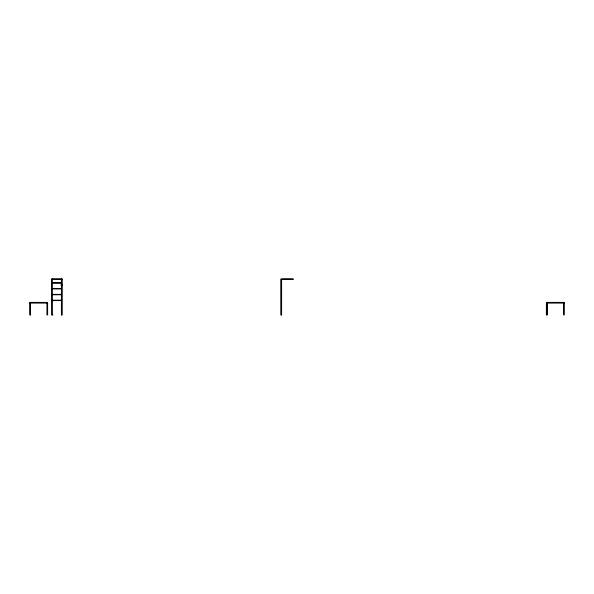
<?xml version="1.0" encoding="UTF-8"?>
<svg xmlns="http://www.w3.org/2000/svg" width="594" height="594" viewBox="0 0 594 594"><rect width="100%" height="100%" fill="white"/><g stroke="black" fill="none" stroke-linecap="round" stroke-linejoin="round"><path stroke-width="0.89" d="M52.844 314.946L51.5 314.946L51.5 279.054L62.266 279.054L62.266 314.946L61.368 314.946M281.653 279.054L280.762 279.054L280.791 314.946L281.653 314.946M282.373 279.054L293.139 279.054L293.139 279.507L282.373 279.507L282.373 279.054L293.139 279.113M51.5 279.113L62.266 279.113M51.5 279.507L61.368 279.507M51.5 283.115L61.368 283.115M62.266 284.637L61.189 284.637L61.189 285.714L62.266 285.714M51.5 288.498L61.368 288.498M51.5 288.55L61.368 288.55M51.5 288.944L61.368 288.944M51.5 294.327L61.368 294.379M51.5 294.773L61.368 294.773M51.5 300.215L61.368 300.156M51.5 300.609L61.368 300.609M29.7 303.103L47.646 303.103M546.354 303.103L564.3 303.103M52.398 314.493L52.435 314.946L52.361 279.054M547.037 314.946L547.037 302.383L547.074 314.946L546.354 314.946L546.391 302.383L564.3 302.383L564.3 314.946L563.58 314.946L563.617 302.383M281.623 279.054L281.623 314.946M61.405 279.054L61.405 314.946M46.926 302.383L46.926 314.946L47.646 314.946L47.609 302.383L29.7 302.383L29.737 314.946L30.42 314.946L30.42 302.383M30.383 302.383L30.383 314.946M61.368 282.662L51.5 282.662L61.368 282.714"/></g></svg>
